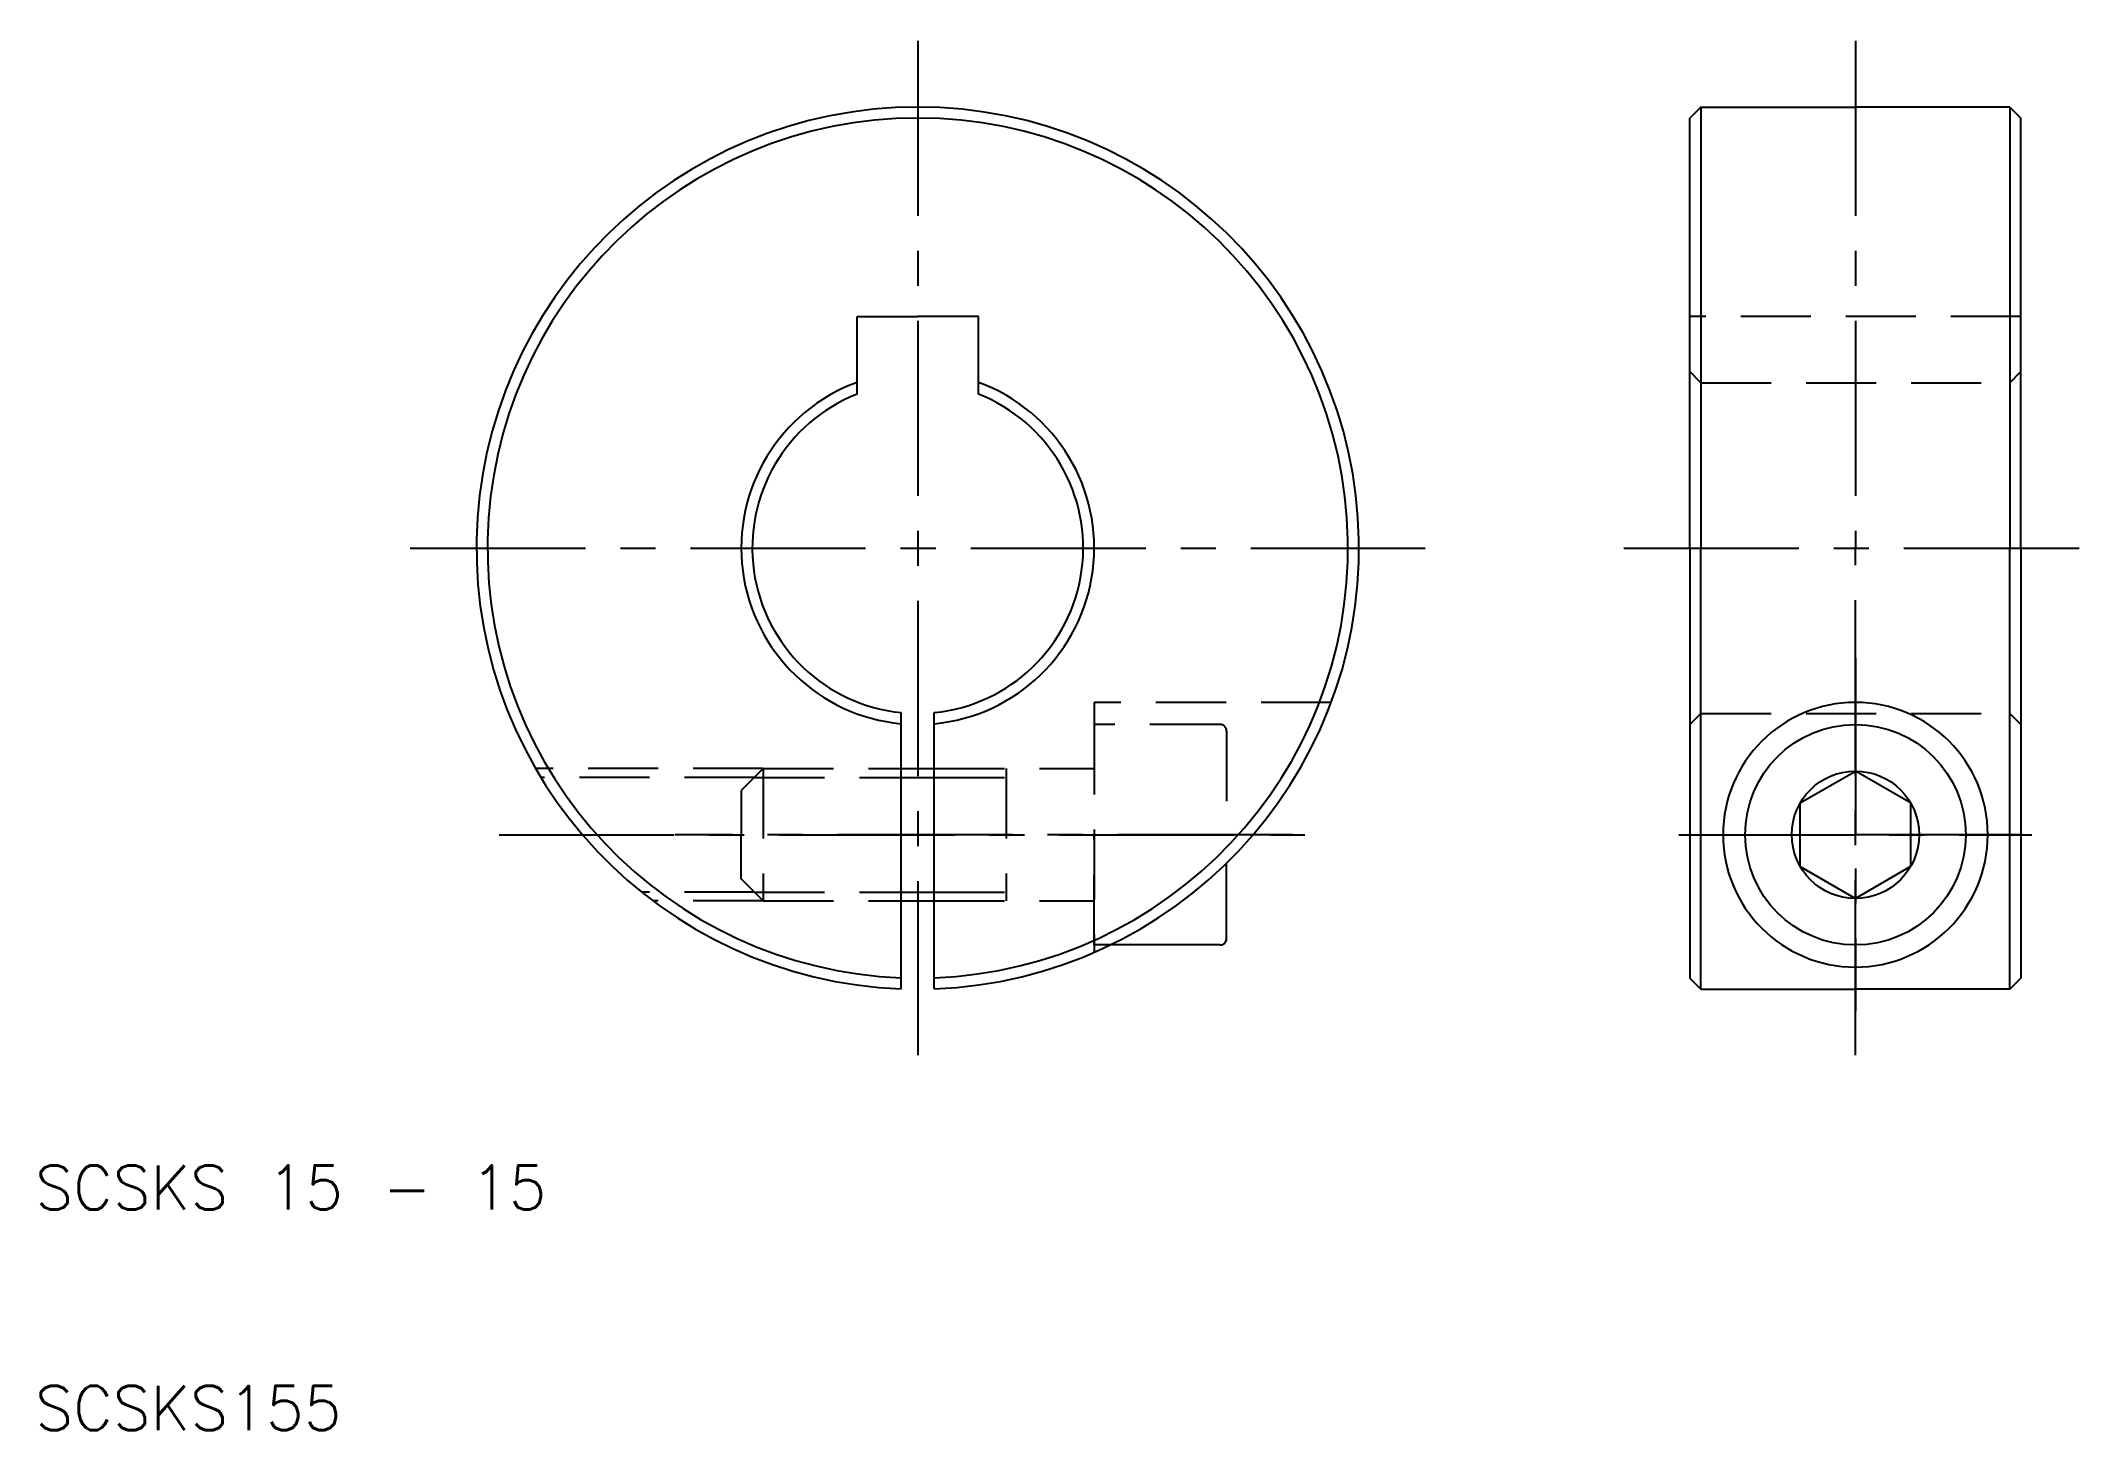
# Model space of a CAD drawing. Extents: x 10.3 to 103, y 10 to 73.
import ezdxf

# ---------------------------------------------------------------- set-up
doc = ezdxf.new("R2010")
doc.units = 0
doc.header["$LTSCALE"] = 0.25
doc.linetypes.add('CENTER', pattern=[50.8, 31.75, -6.35, 6.35, -6.35])
doc.linetypes.add('DASHED', pattern=[19.05, 12.7, -6.35])
doc.layers.get('0').update_dxf_attribs({"linetype": 'CONTINUOUS'})
doc.layers.add('CENTER', color=1, linetype='CENTER')
doc.styles.get("Standard").update_dxf_attribs({"font": 'txt.shx', "bigfont": 'extfont.shx'})

msp = doc.modelspace()

# ---------------------------------------------------------------- linework, layer by layer
for p, q in [((85.5, 70), (85, 69.5)), ((85.5, 70), (85.5, 50)), ((85.5, 70), (92.5, 70)), ((99.5, 70), (92.5, 70)), ((99.5, 70), (99.5, 50)), ((99.5, 70), (100, 69.5)), ((85, 50), (85, 69.5)), ((100, 50), (100, 69.5)), ((47.25, 60.5), (50, 60.5)), ((47.25, 56.978), (47.25, 60.5)), ((52.75, 60.5), (50, 60.5)), ((52.75, 56.978), (52.75, 60.5)), ((85, 50), (85, 30.5)), ((85.5, 30), (85.5, 50)), ((99.5, 30), (99.5, 50)), ((100, 50), (100, 30.5)), ((49.25, 30.014), (49.25, 42.538)), ((50.75, 30.014), (50.75, 42.538)), ((49.25, 40), (50.75, 40)), ((90, 38.443), (92.5, 39.887)), ((95, 38.443), (92.5, 39.887)), ((90, 35.557), (90, 38.443)), ((95, 38.443), (95, 35.557)), ((64, 32.3), (64, 35.717)), ((90, 35.557), (92.5, 34.113)), ((95, 35.557), (92.5, 34.113)), ((49.25, 34), (50.75, 34)), ((63.7, 32), (58.718, 32)), ((85.5, 30), (85, 30.5)), ((85.5, 30), (92.5, 30)), ((99.5, 30), (92.5, 30)), ((99.5, 30), (100, 30.5))]:
    msp.add_line(p, q)
at = {"color": 3, "linetype": 'DASHED'}
for p, q in [((100, 60.5), (85, 60.5)), ((85.5, 57.5), (85, 58)), ((99.5, 57.5), (100, 58)), ((85.5, 57.5), (99.5, 57.5)), ((68.735, 43), (58, 43)), ((58, 43), (58, 42)), ((58, 42), (58, 31.67)), ((63.7, 42), (58, 42)), ((85.5, 42.5), (85, 42)), ((85.5, 42.5), (99.5, 42.5)), ((99.5, 42.5), (100, 42)), ((64, 41.7), (64, 37)), ((43, 40), (32.679, 40)), ((43, 40), (42, 39)), ((43, 40), (49.25, 40)), ((43, 40), (43, 34)), ((50.75, 40), (58, 40)), ((54, 40), (54, 34)), ((42.6, 39.6), (32.917, 39.6)), ((42, 39), (42, 37)), ((42.6, 39.6), (49.25, 39.6)), ((50.75, 39.6), (54, 39.6)), ((42, 35), (42, 37)), ((58, 32), (58, 37)), ((64, 32.3), (64, 37)), ((42.6, 34.4), (37.484, 34.4)), ((43, 34), (42, 35)), ((42.6, 34.4), (49.25, 34.4)), ((50.75, 34.4), (54, 34.4)), ((43, 34), (38, 34)), ((43, 34), (49.25, 34)), ((50.75, 34), (58, 34)), ((63.7, 32), (58, 32))]:
    msp.add_line(p, q, dxfattribs=at)
at = {"color": 3}
for p, q in [((49.25, 39.6), (50.75, 39.6)), ((49.25, 34.4), (50.75, 34.4))]:
    msp.add_line(p, q, dxfattribs=at)
for radius in [5, 2.887]:
    msp.add_circle((92.5, 37), radius)
for centre, radius, start, end in [((50, 50), 20, 272.1491, 267.8509), ((50, 50), 19.5, 272.20423, 267.79577), ((50, 50), 8, 110.10551, 264.62062), ((50, 50), 8, 275.37938, 69.89449), ((50, 50), 7.5, 111.51019, 264.26083), ((50, 50), 7.5, 275.73917, 68.48981), ((92.5, 37), 6, 0, 180), ((92.5, 37), 6, 180, 0), ((63.7, 32.3), 0.3, 270, 0)]:
    msp.add_arc(centre, radius, start, end)
at = {"color": 3, "linetype": 'DASHED'}
for centre, start, end in [((63.7, 41.7), 0, 90), ((63.7, 32.3), 270, 0)]:
    msp.add_arc(centre, 0.3, start, end, dxfattribs=at)
at = {"layer": 'CENTER', "color": 1, "linetype": 'CENTER'}
for p, q in [((50, 73), (50, 27)), ((92.5, 73), (92.5, 50)), ((27, 50), (73, 50)), ((82, 50), (103, 50)), ((92.5, 27), (92.5, 50)), ((92.5, 45), (92.5, 29)), ((31.026, 37), (68.974, 37)), ((67, 37), (39, 37)), ((67, 37), (55, 37)), ((84.5, 37), (100.5, 37)), ((85, 37), (92.5, 37)), ((100, 37), (92.5, 37))]:
    msp.add_line(p, q, dxfattribs=at)

# ---------------------------------------------------------------- texts
for s, p in [('SCSKS 15 - 15', (10, 20)), ('SCSKS155', (10, 10))]:
    msp.add_text(s, height=2).set_placement(p)

doc.saveas('drawing.dxf')
